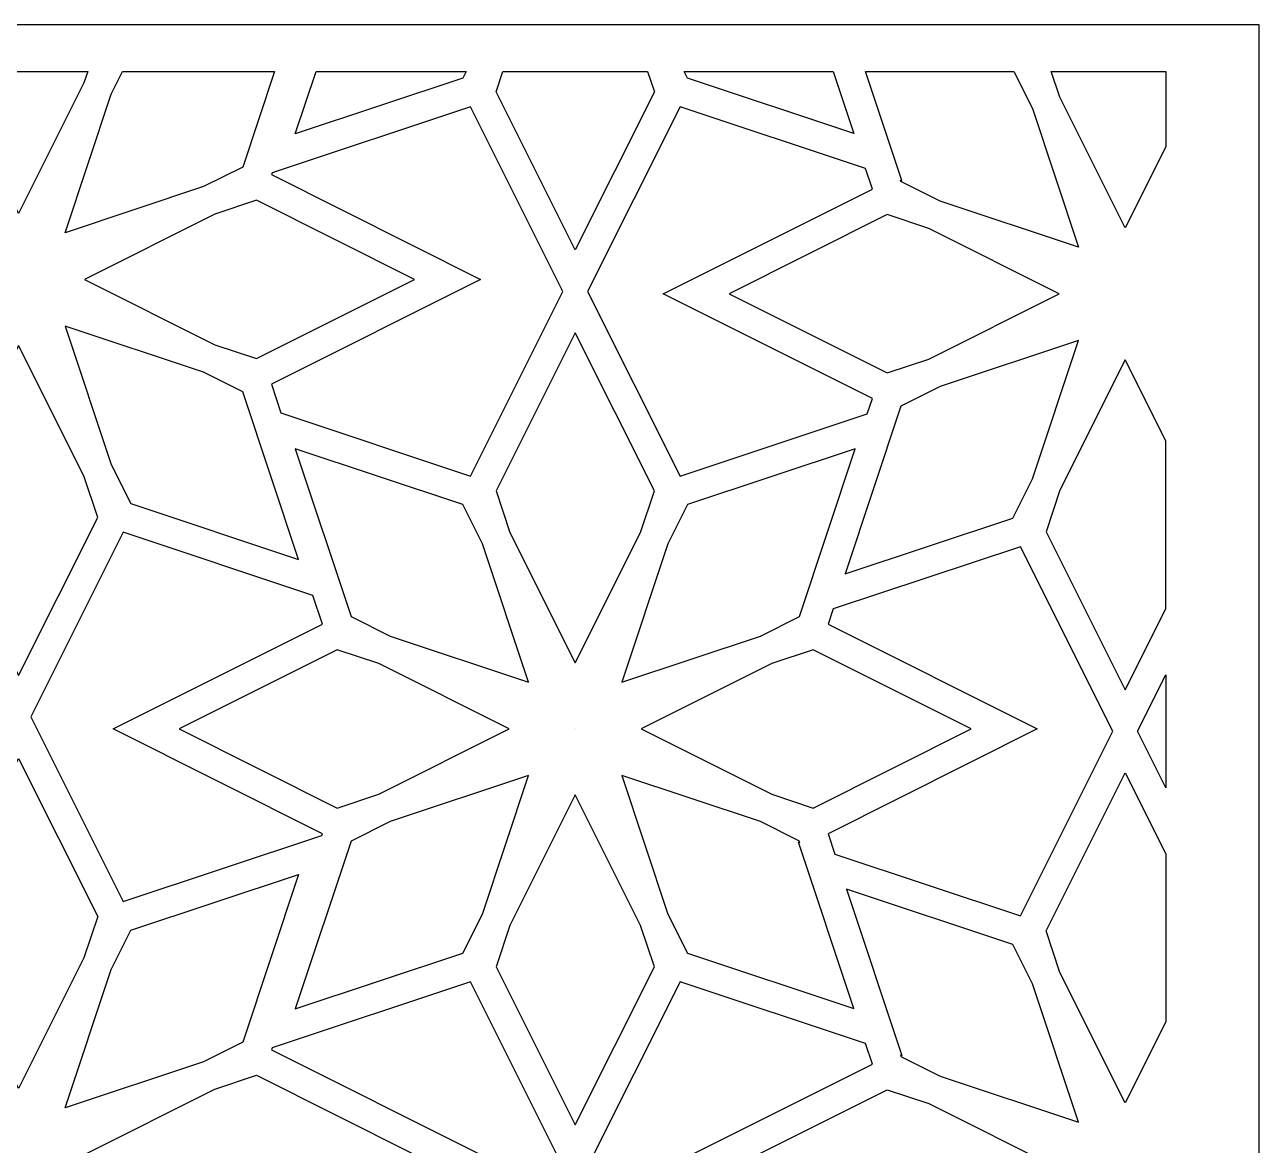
# Model space of a CAD drawing. Header units: centimetres. Extents: x 10.4 to 18.6, y -7.8 to 7.9.
# Drawn here: x 14.55 to 18.646, y 4.162 to 7.879 of the extents above; entities that cross this region are included whole.
import ezdxf

# ---------------------------------------------------------------- set-up
doc = ezdxf.new("R2010")
doc.units = ezdxf.units.CM
doc.header["$MEASUREMENT"] = 0
doc.layers.add('layer 1', color=7, linetype='Continuous')

msp = doc.modelspace()

# ---------------------------------------------------------------- linework, layer by layer
at = {"layer": 'layer 1', "color": 250}
for points, knots in [([(10.42224, -7.84535), (10.42224, -7.84535), (10.42224, -7.72814), (10.42224, -7.72814), (10.42224, -7.72814), (10.42224, -7.72814), (10.42224, -7.58875), (10.42224, -7.58875), (10.42224, -7.58875), (10.42224, -7.58875), (10.42224, -7.36993), (10.42224, -7.36993), (10.42224, -7.36993), (10.42224, -7.36993), (10.42224, -7.23053), (10.42224, -7.23053), (10.42224, -7.23053), (10.42224, -7.23053), (10.42224, -6.71387), (10.42224, -6.71387), (10.42224, -6.71387), (10.42224, -6.71387), (10.42224, -6.61053), (10.42224, -6.61053), (10.42224, -6.61053), (10.42224, -6.61053), (10.42224, -6.09295), (10.42224, -6.09295), (10.42224, -6.09295), (10.42224, -6.09295), (10.42224, -5.94718), (10.42224, -5.94718), (10.42224, -5.94718), (10.42224, -5.94718), (10.42224, -5.44548), (10.42224, -5.44548), (10.42224, -5.44548), (10.42224, -5.44548), (10.42224, -5.34215), (10.42224, -5.34215), (10.42224, -5.34215), (10.42224, -5.34215), (10.42224, -4.82549), (10.42224, -4.82549), (10.42224, -4.82549), (10.42224, -4.82549), (10.42224, -4.68609), (10.42224, -4.68609), (10.42224, -4.68609), (10.42224, -4.68609), (10.42224, -4.46727), (10.42224, -4.46727), (10.42224, -4.46727), (10.42224, -4.46727), (10.42224, -4.32787), (10.42224, -4.32787), (10.42224, -4.32787), (10.42224, -4.32787), (10.42224, -3.81121), (10.42224, -3.81121), (10.42224, -3.81121), (10.42224, -3.81121), (10.42224, -3.70788), (10.42224, -3.70788), (10.42224, -3.70788), (10.42224, -3.70788), (10.42224, -3.19029), (10.42224, -3.19029), (10.42224, -3.19029), (10.42224, -3.19029), (10.42224, -3.04452), (10.42224, -3.04452), (10.42224, -3.04452), (10.42224, -3.04452), (10.42224, -2.54281), (10.42224, -2.54281), (10.42224, -2.54281), (10.42224, -2.54281), (10.42224, -2.43948), (10.42224, -2.43948), (10.42224, -2.43948), (10.42224, -2.43948), (10.42224, -1.92282), (10.42224, -1.92282), (10.42224, -1.92282), (10.42224, -1.92282), (10.42224, -1.78342), (10.42224, -1.78342), (10.42224, -1.78342), (10.42224, -1.78342), (10.42224, -1.5646), (10.42224, -1.5646), (10.42224, -1.5646), (10.42224, -1.5646), (10.42224, -1.4252), (10.42224, -1.4252), (10.42224, -1.4252), (10.42224, -1.4252), (10.42224, -0.90854), (10.42224, -0.90854), (10.42224, -0.90854), (10.42224, -0.90854), (10.42224, -0.80521), (10.42224, -0.80521), (10.42224, -0.80521), (10.42224, -0.80521), (10.42224, -0.28762), (10.42224, -0.28762), (10.42224, -0.28762), (10.42224, -0.28762), (10.42224, -0.14185), (10.42224, -0.14185), (10.42224, -0.14185), (10.42224, -0.14185), (10.42224, 0.35984), (10.42224, 0.35984), (10.42224, 0.35984), (10.42224, 0.35984), (10.42224, 0.46317), (10.42224, 0.46317), (10.42224, 0.46317), (10.42224, 0.46317), (10.42224, 0.97984), (10.42224, 0.97984), (10.42224, 0.97984), (10.42224, 0.97984), (10.42224, 1.11923), (10.42224, 1.11923), (10.42224, 1.11923), (10.42224, 1.11923), (10.42224, 1.33806), (10.42224, 1.33806), (10.42224, 1.33806), (10.42224, 1.33806), (10.42224, 1.47745), (10.42224, 1.47745), (10.42224, 1.47745), (10.42224, 1.47745), (10.42224, 1.99411), (10.42224, 1.99411), (10.42224, 1.99411), (10.42224, 1.99411), (10.42224, 2.09745), (10.42224, 2.09745), (10.42224, 2.09745), (10.42224, 2.09745), (10.42224, 2.61503), (10.42224, 2.61503), (10.42224, 2.61503), (10.42224, 2.61503), (10.42224, 2.7608), (10.42224, 2.7608), (10.42224, 2.7608), (10.42224, 2.7608), (10.42224, 3.26252), (10.42224, 3.26252), (10.42224, 3.26252), (10.42224, 3.26252), (10.42224, 3.36585), (10.42224, 3.36585), (10.42224, 3.36585), (10.42224, 3.36585), (10.42224, 3.88251), (10.42224, 3.88251), (10.42224, 3.88251), (10.42224, 3.88251), (10.42224, 4.0219), (10.42224, 4.0219), (10.42224, 4.0219), (10.42224, 4.0219), (10.42224, 4.24073), (10.42224, 4.24073), (10.42224, 4.24073), (10.42224, 4.24073), (10.42224, 4.38012), (10.42224, 4.38012), (10.42224, 4.38012), (10.42224, 4.38012), (10.42224, 4.89679), (10.42224, 4.89679), (10.42224, 4.89679), (10.42224, 4.89679), (10.42224, 5.00012), (10.42224, 5.00012), (10.42224, 5.00012), (10.42224, 5.00012), (10.42224, 5.5177), (10.42224, 5.5177), (10.42224, 5.5177), (10.42224, 5.5177), (10.42224, 5.66348), (10.42224, 5.66348), (10.42224, 5.66348), (10.42224, 5.66348), (10.42224, 6.16517), (10.42224, 6.16517), (10.42224, 6.16517), (10.42224, 6.16517), (10.42224, 6.2685), (10.42224, 6.2685), (10.42224, 6.2685), (10.42224, 6.2685), (10.42224, 6.78516), (10.42224, 6.78516), (10.42224, 6.78516), (10.42224, 6.78516), (10.42224, 6.92456), (10.42224, 6.92456), (10.42224, 6.92456), (10.42224, 6.92456), (10.42224, 7.14338), (10.42224, 7.14338), (10.42224, 7.14338), (10.42224, 7.14338), (10.42224, 7.28278), (10.42224, 7.28278), (10.42224, 7.28278), (10.42224, 7.28278), (10.42224, 7.79944), (10.42224, 7.79944), (10.42224, 7.79944), (10.42224, 7.79944), (10.42224, 7.87875), (10.42224, 7.87875), (10.42224, 7.87875), (10.42224, 7.87875), (18.64635, 7.87875), (18.64635, 7.87875), (18.64635, 7.87875), (18.64635, 7.87875), (18.64635, 7.85755), (18.64635, 7.85755), (18.64635, 7.85755), (18.64635, 7.85755), (18.64635, 7.75422), (18.64635, 7.75422), (18.64635, 7.75422), (18.64635, 7.75422), (18.64635, 7.23755), (18.64635, 7.23755), (18.64635, 7.23755), (18.64635, 7.23755), (18.64635, 7.09941), (18.64635, 7.09941), (18.64635, 7.09941), (18.64635, 7.09941), (18.64635, 6.87311), (18.64635, 6.87311), (18.64635, 6.87311), (18.64635, 6.87311), (18.64635, 6.73498), (18.64635, 6.73498), (18.64635, 6.73498), (18.64635, 6.73498), (18.64635, 6.21832), (18.64635, 6.21832), (18.64635, 6.21832), (18.64635, 6.21832), (18.64635, 6.11498), (18.64635, 6.11498), (18.64635, 6.11498), (18.64635, 6.11498), (18.64635, 5.61579), (18.64635, 5.61579), (18.64635, 5.61579), (18.64635, 5.61579), (18.64635, 5.46994), (18.64635, 5.46994), (18.64635, 5.46994), (18.64635, 5.46994), (18.64635, 4.95488), (18.64635, 4.95488), (18.64635, 4.95488), (18.64635, 4.95488), (18.64635, 4.85154), (18.64635, 4.85154), (18.64635, 4.85154), (18.64635, 4.85154), (18.64635, 4.33488), (18.64635, 4.33488), (18.64635, 4.33488), (18.64635, 4.33488), (18.64635, 4.19674), (18.64635, 4.19674), (18.64635, 4.19674), (18.64635, 4.19674), (18.64635, 3.97044), (18.64635, 3.97044), (18.64635, 3.97044), (18.64635, 3.97044), (18.64635, 3.8323), (18.64635, 3.8323), (18.64635, 3.8323), (18.64635, 3.8323), (18.64635, 3.31564), (18.64635, 3.31564), (18.64635, 3.31564), (18.64635, 3.31564), (18.64635, 3.21231), (18.64635, 3.21231), (18.64635, 3.21231), (18.64635, 3.21231), (18.64635, 2.71314), (18.64635, 2.71314), (18.64635, 2.71314), (18.64635, 2.71314), (18.64635, 2.56729), (18.64635, 2.56729), (18.64635, 2.56729), (18.64635, 2.56729), (18.64635, 2.05222), (18.64635, 2.05222), (18.64635, 2.05222), (18.64635, 2.05222), (18.64635, 1.94889), (18.64635, 1.94889), (18.64635, 1.94889), (18.64635, 1.94889), (18.64635, 1.43222), (18.64635, 1.43222), (18.64635, 1.43222), (18.64635, 1.43222), (18.64635, 1.29409), (18.64635, 1.29409), (18.64635, 1.29409), (18.64635, 1.29409), (18.64635, 1.06779), (18.64635, 1.06779), (18.64635, 1.06779), (18.64635, 1.06779), (18.64635, 0.92965), (18.64635, 0.92965), (18.64635, 0.92965), (18.64635, 0.92965), (18.64635, 0.41299), (18.64635, 0.41299), (18.64635, 0.41299), (18.64635, 0.41299), (18.64635, 0.30965), (18.64635, 0.30965), (18.64635, 0.30965), (18.64635, 0.30965), (18.64635, -0.18953), (18.64635, -0.18953), (18.64635, -0.18953), (18.64635, -0.18953), (18.64635, -0.33539), (18.64635, -0.33539), (18.64635, -0.33539), (18.64635, -0.33539), (18.64635, -0.85045), (18.64635, -0.85045), (18.64635, -0.85045), (18.64635, -0.85045), (18.64635, -0.95378), (18.64635, -0.95378), (18.64635, -0.95378), (18.64635, -0.95378), (18.64635, -1.47044), (18.64635, -1.47044), (18.64635, -1.47044), (18.64635, -1.47044), (18.64635, -1.60858), (18.64635, -1.60858), (18.64635, -1.60858), (18.64635, -1.60858), (18.64635, -1.83488), (18.64635, -1.83488), (18.64635, -1.83488), (18.64635, -1.83488), (18.64635, -1.97302), (18.64635, -1.97302), (18.64635, -1.97302), (18.64635, -1.97302), (18.64635, -2.48968), (18.64635, -2.48968), (18.64635, -2.48968), (18.64635, -2.48968), (18.64635, -2.59302), (18.64635, -2.59302), (18.64635, -2.59302), (18.64635, -2.59302), (18.64635, -3.09219), (18.64635, -3.09219), (18.64635, -3.09219), (18.64635, -3.09219), (18.64635, -3.23804), (18.64635, -3.23804), (18.64635, -3.23804), (18.64635, -3.23804), (18.64635, -3.7531), (18.64635, -3.7531), (18.64635, -3.7531), (18.64635, -3.7531), (18.64635, -3.85644), (18.64635, -3.85644), (18.64635, -3.85644), (18.64635, -3.85644), (18.64635, -4.3731), (18.64635, -4.3731), (18.64635, -4.3731), (18.64635, -4.3731), (18.64635, -4.51124), (18.64635, -4.51124), (18.64635, -4.51124), (18.64635, -4.51124), (18.64635, -4.73754), (18.64635, -4.73754), (18.64635, -4.73754), (18.64635, -4.73754), (18.64635, -4.87568), (18.64635, -4.87568), (18.64635, -4.87568), (18.64635, -4.87568), (18.64635, -5.39234), (18.64635, -5.39234), (18.64635, -5.39234), (18.64635, -5.39234), (18.64635, -5.49567), (18.64635, -5.49567), (18.64635, -5.49567), (18.64635, -5.49567), (18.64635, -5.99486), (18.64635, -5.99486), (18.64635, -5.99486), (18.64635, -5.99486), (18.64635, -6.14071), (18.64635, -6.14071), (18.64635, -6.14071), (18.64635, -6.14071), (18.64635, -6.65577), (18.64635, -6.65577), (18.64635, -6.65577), (18.64635, -6.65577), (18.64635, -6.75911), (18.64635, -6.75911), (18.64635, -6.75911), (18.64635, -6.75911), (18.64635, -7.27577), (18.64635, -7.27577), (18.64635, -7.27577), (18.64635, -7.27577), (18.64635, -7.41391), (18.64635, -7.41391), (18.64635, -7.41391), (18.64635, -7.41391), (18.64635, -7.64021), (18.64635, -7.64021), (18.64635, -7.64021), (18.64635, -7.64021), (18.64635, -7.77835), (18.64635, -7.77835), (18.64635, -7.77835), (18.64635, -7.77835), (18.64635, -7.84535), (18.64635, -7.84535), (18.64635, -7.84535), (18.64635, -7.84535), (10.42224, -7.84535), (10.42224, -7.84535)], [0, 0, 0, 0, 0.0086207, 0.0086207, 0.0086207, 0.0086207, 0.0172414, 0.0172414, 0.0172414, 0.0172414, 0.0258621, 0.0258621, 0.0258621, 0.0258621, 0.0344828, 0.0344828, 0.0344828, 0.0344828, 0.0431034, 0.0431034, 0.0431034, 0.0431034, 0.0517241, 0.0517241, 0.0517241, 0.0517241, 0.0603448, 0.0603448, 0.0603448, 0.0603448, 0.0689655, 0.0689655, 0.0689655, 0.0689655, 0.0775862, 0.0775862, 0.0775862, 0.0775862, 0.0862069, 0.0862069, 0.0862069, 0.0862069, 0.0948276, 0.0948276, 0.0948276, 0.0948276, 0.1034483, 0.1034483, 0.1034483, 0.1034483, 0.112069, 0.112069, 0.112069, 0.112069, 0.1206897, 0.1206897, 0.1206897, 0.1206897, 0.1293103, 0.1293103, 0.1293103, 0.1293103, 0.137931, 0.137931, 0.137931, 0.137931, 0.1465517, 0.1465517, 0.1465517, 0.1465517, 0.1551724, 0.1551724, 0.1551724, 0.1551724, 0.1637931, 0.1637931, 0.1637931, 0.1637931, 0.1724138, 0.1724138, 0.1724138, 0.1724138, 0.1810345, 0.1810345, 0.1810345, 0.1810345, 0.1896552, 0.1896552, 0.1896552, 0.1896552, 0.1982759, 0.1982759, 0.1982759, 0.1982759, 0.2068966, 0.2068966, 0.2068966, 0.2068966, 0.2155172, 0.2155172, 0.2155172, 0.2155172, 0.2241379, 0.2241379, 0.2241379, 0.2241379, 0.2327586, 0.2327586, 0.2327586, 0.2327586, 0.2413793, 0.2413793, 0.2413793, 0.2413793, 0.25, 0.25, 0.25, 0.25, 0.2586207, 0.2586207, 0.2586207, 0.2586207, 0.2672414, 0.2672414, 0.2672414, 0.2672414, 0.2758621, 0.2758621, 0.2758621, 0.2758621, 0.2844828, 0.2844828, 0.2844828, 0.2844828, 0.2931034, 0.2931034, 0.2931034, 0.2931034, 0.3017241, 0.3017241, 0.3017241, 0.3017241, 0.3103448, 0.3103448, 0.3103448, 0.3103448, 0.3189655, 0.3189655, 0.3189655, 0.3189655, 0.3275862, 0.3275862, 0.3275862, 0.3275862, 0.3362069, 0.3362069, 0.3362069, 0.3362069, 0.3448276, 0.3448276, 0.3448276, 0.3448276, 0.3534483, 0.3534483, 0.3534483, 0.3534483, 0.362069, 0.362069, 0.362069, 0.362069, 0.3706897, 0.3706897, 0.3706897, 0.3706897, 0.3793103, 0.3793103, 0.3793103, 0.3793103, 0.387931, 0.387931, 0.387931, 0.387931, 0.3965517, 0.3965517, 0.3965517, 0.3965517, 0.4051724, 0.4051724, 0.4051724, 0.4051724, 0.4137931, 0.4137931, 0.4137931, 0.4137931, 0.4224138, 0.4224138, 0.4224138, 0.4224138, 0.4310345, 0.4310345, 0.4310345, 0.4310345, 0.4396552, 0.4396552, 0.4396552, 0.4396552, 0.4482759, 0.4482759, 0.4482759, 0.4482759, 0.4568966, 0.4568966, 0.4568966, 0.4568966, 0.4655172, 0.4655172, 0.4655172, 0.4655172, 0.4741379, 0.4741379, 0.4741379, 0.4741379, 0.4827586, 0.4827586, 0.4827586, 0.4827586, 0.4913793, 0.4913793, 0.4913793, 0.4913793, 0.5, 0.5, 0.5, 0.5, 0.5086207, 0.5086207, 0.5086207, 0.5086207, 0.5172414, 0.5172414, 0.5172414, 0.5172414, 0.5258621, 0.5258621, 0.5258621, 0.5258621, 0.5344828, 0.5344828, 0.5344828, 0.5344828, 0.5431034, 0.5431034, 0.5431034, 0.5431034, 0.5517241, 0.5517241, 0.5517241, 0.5517241, 0.5603448, 0.5603448, 0.5603448, 0.5603448, 0.5689655, 0.5689655, 0.5689655, 0.5689655, 0.5775862, 0.5775862, 0.5775862, 0.5775862, 0.5862069, 0.5862069, 0.5862069, 0.5862069, 0.5948276, 0.5948276, 0.5948276, 0.5948276, 0.6034483, 0.6034483, 0.6034483, 0.6034483, 0.612069, 0.612069, 0.612069, 0.612069, 0.6206897, 0.6206897, 0.6206897, 0.6206897, 0.6293103, 0.6293103, 0.6293103, 0.6293103, 0.637931, 0.637931, 0.637931, 0.637931, 0.6465517, 0.6465517, 0.6465517, 0.6465517, 0.6551724, 0.6551724, 0.6551724, 0.6551724, 0.6637931, 0.6637931, 0.6637931, 0.6637931, 0.6724138, 0.6724138, 0.6724138, 0.6724138, 0.6810345, 0.6810345, 0.6810345, 0.6810345, 0.6896552, 0.6896552, 0.6896552, 0.6896552, 0.6982759, 0.6982759, 0.6982759, 0.6982759, 0.7068966, 0.7068966, 0.7068966, 0.7068966, 0.7155172, 0.7155172, 0.7155172, 0.7155172, 0.7241379, 0.7241379, 0.7241379, 0.7241379, 0.7327586, 0.7327586, 0.7327586, 0.7327586, 0.7413793, 0.7413793, 0.7413793, 0.7413793, 0.75, 0.75, 0.75, 0.75, 0.7586207, 0.7586207, 0.7586207, 0.7586207, 0.7672414, 0.7672414, 0.7672414, 0.7672414, 0.7758621, 0.7758621, 0.7758621, 0.7758621, 0.7844828, 0.7844828, 0.7844828, 0.7844828, 0.7931034, 0.7931034, 0.7931034, 0.7931034, 0.8017241, 0.8017241, 0.8017241, 0.8017241, 0.8103448, 0.8103448, 0.8103448, 0.8103448, 0.8189655, 0.8189655, 0.8189655, 0.8189655, 0.8275862, 0.8275862, 0.8275862, 0.8275862, 0.8362069, 0.8362069, 0.8362069, 0.8362069, 0.8448276, 0.8448276, 0.8448276, 0.8448276, 0.8534483, 0.8534483, 0.8534483, 0.8534483, 0.862069, 0.862069, 0.862069, 0.862069, 0.8706897, 0.8706897, 0.8706897, 0.8706897, 0.8793103, 0.8793103, 0.8793103, 0.8793103, 0.887931, 0.887931, 0.887931, 0.887931, 0.8965517, 0.8965517, 0.8965517, 0.8965517, 0.9051724, 0.9051724, 0.9051724, 0.9051724, 0.9137931, 0.9137931, 0.9137931, 0.9137931, 0.9224138, 0.9224138, 0.9224138, 0.9224138, 0.9310345, 0.9310345, 0.9310345, 0.9310345, 0.9396552, 0.9396552, 0.9396552, 0.9396552, 0.9482759, 0.9482759, 0.9482759, 0.9482759, 0.9568966, 0.9568966, 0.9568966, 0.9568966, 0.9655172, 0.9655172, 0.9655172, 0.9655172, 0.9741379, 0.9741379, 0.9741379, 0.9741379, 0.9827586, 0.9827586, 0.9827586, 0.9827586, 1, 1, 1, 1]), ([(14.75922, 7.72357), (14.75922, 7.72357), (14.30053, 7.72357), (14.30053, 7.72357), (14.30053, 7.72357), (14.30053, 7.72357), (14.31312, 7.6857), (14.31312, 7.6857), (14.31312, 7.6857), (14.31312, 7.6857), (14.52987, 7.25293), (14.52987, 7.25293), (14.52987, 7.25293), (14.52987, 7.25293), (14.74663, 7.68571), (14.74663, 7.68571), (14.74663, 7.68571), (14.74663, 7.68571), (14.75922, 7.72357), (14.75922, 7.72357)], [0, 0, 0, 0, 0.1666667, 0.1666667, 0.1666667, 0.1666667, 0.3333333, 0.3333333, 0.3333333, 0.3333333, 0.5, 0.5, 0.5, 0.5, 0.6666667, 0.6666667, 0.6666667, 0.6666667, 1, 1, 1, 1]), ([(15.37922, 7.72357), (15.37922, 7.72357), (14.87526, 7.72357), (14.87526, 7.72357), (14.87526, 7.72357), (14.87526, 7.72357), (14.83745, 7.64809), (14.83745, 7.64809), (14.83745, 7.64809), (14.83745, 7.64809), (14.6847, 7.18881), (14.6847, 7.18881), (14.6847, 7.18881), (14.6847, 7.18881), (15.144, 7.34155), (15.144, 7.34155), (15.144, 7.34155), (15.144, 7.34155), (15.27379, 7.40656), (15.27379, 7.40656), (15.27379, 7.40656), (15.27379, 7.40656), (15.37922, 7.72357), (15.37922, 7.72357)], [0, 0, 0, 0, 0.1428571, 0.1428571, 0.1428571, 0.1428571, 0.2857143, 0.2857143, 0.2857143, 0.2857143, 0.4285714, 0.4285714, 0.4285714, 0.4285714, 0.5714286, 0.5714286, 0.5714286, 0.5714286, 0.7142857, 0.7142857, 0.7142857, 0.7142857, 1, 1, 1, 1]), ([(16.01532, 7.72357), (16.01532, 7.72357), (15.51681, 7.72357), (15.51681, 7.72357), (15.51681, 7.72357), (15.51681, 7.72357), (15.44797, 7.51659), (15.44797, 7.51659), (15.44797, 7.51659), (15.44797, 7.51659), (16.00433, 7.70163), (16.00433, 7.70163), (16.00433, 7.70163), (16.00433, 7.70163), (16.01532, 7.72357), (16.01532, 7.72357)], [0, 0, 0, 0, 0.2, 0.2, 0.2, 0.2, 0.4, 0.4, 0.4, 0.4, 0.6, 0.6, 0.6, 0.6, 1, 1, 1, 1]), ([(16.61703, 7.72357), (16.61703, 7.72357), (16.13681, 7.72357), (16.13681, 7.72357), (16.13681, 7.72357), (16.13681, 7.72357), (16.11435, 7.65605), (16.11435, 7.65605), (16.11435, 7.65605), (16.11435, 7.65605), (16.37691, 7.13181), (16.37691, 7.13181), (16.37691, 7.13181), (16.37691, 7.13181), (16.63948, 7.65606), (16.63948, 7.65606), (16.63948, 7.65606), (16.63948, 7.65606), (16.61703, 7.72357), (16.61703, 7.72357)], [0, 0, 0, 0, 0.1666667, 0.1666667, 0.1666667, 0.1666667, 0.3333333, 0.3333333, 0.3333333, 0.3333333, 0.5, 0.5, 0.5, 0.5, 0.6666667, 0.6666667, 0.6666667, 0.6666667, 1, 1, 1, 1]), ([(17.23293, 7.72357), (17.23293, 7.72357), (16.7385, 7.72357), (16.7385, 7.72357), (16.7385, 7.72357), (16.7385, 7.72357), (16.7495, 7.70162), (16.7495, 7.70162), (16.7495, 7.70162), (16.7495, 7.70162), (17.30127, 7.51812), (17.30127, 7.51812), (17.30127, 7.51812), (17.30127, 7.51812), (17.23293, 7.72357), (17.23293, 7.72357)], [0, 0, 0, 0, 0.2, 0.2, 0.2, 0.2, 0.4, 0.4, 0.4, 0.4, 0.6, 0.6, 0.6, 0.6, 1, 1, 1, 1]), ([(17.8322, 7.72357), (17.8322, 7.72357), (17.34035, 7.72357), (17.34035, 7.72357), (17.34035, 7.72357), (17.34035, 7.72357), (17.46068, 7.36177), (17.46068, 7.36177), (17.46068, 7.36177), (17.46068, 7.36177), (17.45609, 7.3633), (17.45609, 7.3633), (17.45609, 7.3633), (17.45609, 7.3633), (17.45757, 7.35884), (17.45757, 7.35884), (17.45757, 7.35884), (17.45757, 7.35884), (17.58737, 7.29383), (17.58737, 7.29383), (17.58737, 7.29383), (17.58737, 7.29383), (18.04665, 7.14108), (18.04665, 7.14108), (18.04665, 7.14108), (18.04665, 7.14108), (17.8939, 7.60038), (17.8939, 7.60038), (17.8939, 7.60038), (17.8939, 7.60038), (17.8322, 7.72357), (17.8322, 7.72357)], [0, 0, 0, 0, 0.1111111, 0.1111111, 0.1111111, 0.1111111, 0.2222222, 0.2222222, 0.2222222, 0.2222222, 0.3333333, 0.3333333, 0.3333333, 0.3333333, 0.4444444, 0.4444444, 0.4444444, 0.4444444, 0.5555556, 0.5555556, 0.5555556, 0.5555556, 0.6666667, 0.6666667, 0.6666667, 0.6666667, 0.7777778, 0.7777778, 0.7777778, 0.7777778, 1, 1, 1, 1]), ([(18.33601, 7.72357), (18.33601, 7.72357), (17.95626, 7.72357), (17.95626, 7.72357), (17.95626, 7.72357), (17.95626, 7.72357), (17.98472, 7.63798), (17.98472, 7.63798), (17.98472, 7.63798), (17.98472, 7.63798), (18.20148, 7.20522), (18.20148, 7.20522), (18.20148, 7.20522), (18.20148, 7.20522), (18.33601, 7.47383), (18.33601, 7.47383), (18.33601, 7.47383), (18.33601, 7.47383), (18.33601, 7.72357), (18.33601, 7.72357)], [0, 0, 0, 0, 0.1666667, 0.1666667, 0.1666667, 0.1666667, 0.3333333, 0.3333333, 0.3333333, 0.3333333, 0.5, 0.5, 0.5, 0.5, 0.6666667, 0.6666667, 0.6666667, 0.6666667, 1, 1, 1, 1]), ([(15.37081, 7.3876), (15.37081, 7.3876), (16.02943, 7.60664), (16.02943, 7.60664), (16.02943, 7.60664), (16.02943, 7.60664), (16.33617, 6.9942), (16.33617, 6.9942), (16.33617, 6.9942), (16.33617, 6.9942), (16.02943, 6.38176), (16.02943, 6.38176), (16.02943, 6.38176), (16.02943, 6.38176), (15.40057, 6.59091), (15.40057, 6.59091), (15.40057, 6.59091), (15.40057, 6.59091), (15.36878, 6.6865), (15.36878, 6.6865), (15.36878, 6.6865), (15.36878, 6.6865), (16.06256, 7.03398), (16.06256, 7.03398), (16.06256, 7.03398), (16.06256, 7.03398), (15.36877, 7.38147), (15.36877, 7.38147), (15.36877, 7.38147), (15.36877, 7.38147), (15.37081, 7.3876), (15.37081, 7.3876)], [0, 0, 0, 0, 0.1111111, 0.1111111, 0.1111111, 0.1111111, 0.2222222, 0.2222222, 0.2222222, 0.2222222, 0.3333333, 0.3333333, 0.3333333, 0.3333333, 0.4444444, 0.4444444, 0.4444444, 0.4444444, 0.5555556, 0.5555556, 0.5555556, 0.5555556, 0.6666667, 0.6666667, 0.6666667, 0.6666667, 0.7777778, 0.7777778, 0.7777778, 0.7777778, 1, 1, 1, 1]), ([(17.34585, 6.58845), (17.34585, 6.58845), (16.72439, 6.38177), (16.72439, 6.38177), (16.72439, 6.38177), (16.72439, 6.38177), (16.41766, 6.9942), (16.41766, 6.9942), (16.41766, 6.9942), (16.41766, 6.9942), (16.72439, 7.60664), (16.72439, 7.60664), (16.72439, 7.60664), (16.72439, 7.60664), (17.3399, 7.40194), (17.3399, 7.40194), (17.3399, 7.40194), (17.3399, 7.40194), (17.36258, 7.33373), (17.36258, 7.33373), (17.36258, 7.33373), (17.36258, 7.33373), (16.6688, 6.98625), (16.6688, 6.98625), (16.6688, 6.98625), (16.6688, 6.98625), (17.36259, 6.63877), (17.36259, 6.63877), (17.36259, 6.63877), (17.36259, 6.63877), (17.34585, 6.58845), (17.34585, 6.58845)], [0, 0, 0, 0, 0.1111111, 0.1111111, 0.1111111, 0.1111111, 0.2222222, 0.2222222, 0.2222222, 0.2222222, 0.3333333, 0.3333333, 0.3333333, 0.3333333, 0.4444444, 0.4444444, 0.4444444, 0.4444444, 0.5555556, 0.5555556, 0.5555556, 0.5555556, 0.6666667, 0.6666667, 0.6666667, 0.6666667, 0.7777778, 0.7777778, 0.7777778, 0.7777778, 1, 1, 1, 1]), ([(15.31936, 6.77141), (15.31936, 6.77141), (15.18161, 6.81723), (15.18161, 6.81723), (15.18161, 6.81723), (15.18161, 6.81723), (14.74883, 7.03398), (14.74883, 7.03398), (14.74883, 7.03398), (14.74883, 7.03398), (15.1816, 7.25073), (15.1816, 7.25073), (15.1816, 7.25073), (15.1816, 7.25073), (15.31936, 7.29654), (15.31936, 7.29654), (15.31936, 7.29654), (15.31936, 7.29654), (15.84361, 7.03398), (15.84361, 7.03398), (15.84361, 7.03398), (15.84361, 7.03398), (15.31936, 6.77141), (15.31936, 6.77141)], [0, 0, 0, 0, 0.1428571, 0.1428571, 0.1428571, 0.1428571, 0.2857143, 0.2857143, 0.2857143, 0.2857143, 0.4285714, 0.4285714, 0.4285714, 0.4285714, 0.5714286, 0.5714286, 0.5714286, 0.5714286, 0.7142857, 0.7142857, 0.7142857, 0.7142857, 1, 1, 1, 1]), ([(17.54976, 6.76951), (17.54976, 6.76951), (17.412, 6.72369), (17.412, 6.72369), (17.412, 6.72369), (17.412, 6.72369), (16.88775, 6.98625), (16.88775, 6.98625), (16.88775, 6.98625), (16.88775, 6.98625), (17.412, 7.24882), (17.412, 7.24882), (17.412, 7.24882), (17.412, 7.24882), (17.54975, 7.20301), (17.54975, 7.20301), (17.54975, 7.20301), (17.54975, 7.20301), (17.98252, 6.98625), (17.98252, 6.98625), (17.98252, 6.98625), (17.98252, 6.98625), (17.54976, 6.76951), (17.54976, 6.76951)], [0, 0, 0, 0, 0.1428571, 0.1428571, 0.1428571, 0.1428571, 0.2857143, 0.2857143, 0.2857143, 0.2857143, 0.4285714, 0.4285714, 0.4285714, 0.4285714, 0.5714286, 0.5714286, 0.5714286, 0.5714286, 0.7142857, 0.7142857, 0.7142857, 0.7142857, 1, 1, 1, 1]), ([(18.20147, 6.98625), (18.20147, 6.98625), (18.20148, 6.98625), (18.20148, 6.98625), (18.20148, 6.98625), (18.20148, 6.98625), (18.20147, 6.98626), (18.20147, 6.98626), (18.20147, 6.98626), (18.20147, 6.98626), (18.20147, 6.98626), (18.20147, 6.98626), (18.20147, 6.98626), (18.20147, 6.98626), (18.20147, 6.98627), (18.20147, 6.98627), (18.20147, 6.98627), (18.20147, 6.98627), (18.20147, 6.98626), (18.20147, 6.98626), (18.20147, 6.98626), (18.20147, 6.98626), (18.20149, 6.98628), (18.20149, 6.98628), (18.20149, 6.98628), (18.20149, 6.98628), (18.20148, 6.98626), (18.20148, 6.98626), (18.20148, 6.98626), (18.20148, 6.98626), (18.20149, 6.98627), (18.20149, 6.98627), (18.20149, 6.98627), (18.20149, 6.98627), (18.20148, 6.98626), (18.20148, 6.98626), (18.20148, 6.98626), (18.20148, 6.98626), (18.20149, 6.98625), (18.20149, 6.98625), (18.20149, 6.98625), (18.20149, 6.98625), (18.20149, 6.98626), (18.20149, 6.98626), (18.20149, 6.98626), (18.20149, 6.98626), (18.20149, 6.98625), (18.20149, 6.98625), (18.20149, 6.98625), (18.20149, 6.98625), (18.20149, 6.98626), (18.20149, 6.98626), (18.20149, 6.98626), (18.20149, 6.98626), (18.20148, 6.98625), (18.20148, 6.98625), (18.20148, 6.98625), (18.20148, 6.98625), (18.20148, 6.98625), (18.20148, 6.98625), (18.20148, 6.98625), (18.20148, 6.98625), (18.20147, 6.98625), (18.20147, 6.98625)], [0, 0, 0, 0, 0.0588235, 0.0588235, 0.0588235, 0.0588235, 0.1176471, 0.1176471, 0.1176471, 0.1176471, 0.1764706, 0.1764706, 0.1764706, 0.1764706, 0.2352941, 0.2352941, 0.2352941, 0.2352941, 0.2941176, 0.2941176, 0.2941176, 0.2941176, 0.3529412, 0.3529412, 0.3529412, 0.3529412, 0.4117647, 0.4117647, 0.4117647, 0.4117647, 0.4705882, 0.4705882, 0.4705882, 0.4705882, 0.5294118, 0.5294118, 0.5294118, 0.5294118, 0.5882353, 0.5882353, 0.5882353, 0.5882353, 0.6470588, 0.6470588, 0.6470588, 0.6470588, 0.7058824, 0.7058824, 0.7058824, 0.7058824, 0.7647059, 0.7647059, 0.7647059, 0.7647059, 0.8235294, 0.8235294, 0.8235294, 0.8235294, 0.8823529, 0.8823529, 0.8823529, 0.8823529, 1, 1, 1, 1]), ([(14.90246, 6.29007), (14.90246, 6.29007), (14.83746, 6.41986), (14.83746, 6.41986), (14.83746, 6.41986), (14.83746, 6.41986), (14.6847, 6.87915), (14.6847, 6.87915), (14.6847, 6.87915), (14.6847, 6.87915), (15.14399, 6.72641), (15.14399, 6.72641), (15.14399, 6.72641), (15.14399, 6.72641), (15.27379, 6.66139), (15.27379, 6.66139), (15.27379, 6.66139), (15.27379, 6.66139), (15.45883, 6.10504), (15.45883, 6.10504), (15.45883, 6.10504), (15.45883, 6.10504), (14.90246, 6.29007), (14.90246, 6.29007)], [0, 0, 0, 0, 0.1428571, 0.1428571, 0.1428571, 0.1428571, 0.2857143, 0.2857143, 0.2857143, 0.2857143, 0.4285714, 0.4285714, 0.4285714, 0.4285714, 0.5714286, 0.5714286, 0.5714286, 0.5714286, 0.7142857, 0.7142857, 0.7142857, 0.7142857, 1, 1, 1, 1]), ([(16.63948, 6.33235), (16.63948, 6.33235), (16.59367, 6.19461), (16.59367, 6.19461), (16.59367, 6.19461), (16.59367, 6.19461), (16.37692, 5.76183), (16.37692, 5.76183), (16.37692, 5.76183), (16.37692, 5.76183), (16.16017, 6.1946), (16.16017, 6.1946), (16.16017, 6.1946), (16.16017, 6.1946), (16.11435, 6.33235), (16.11435, 6.33235), (16.11435, 6.33235), (16.11435, 6.33235), (16.37691, 6.8566), (16.37691, 6.8566), (16.37691, 6.8566), (16.37691, 6.8566), (16.63948, 6.33235), (16.63948, 6.33235)], [0, 0, 0, 0, 0.1428571, 0.1428571, 0.1428571, 0.1428571, 0.2857143, 0.2857143, 0.2857143, 0.2857143, 0.4285714, 0.4285714, 0.4285714, 0.4285714, 0.5714286, 0.5714286, 0.5714286, 0.5714286, 0.7142857, 0.7142857, 0.7142857, 0.7142857, 1, 1, 1, 1]), ([(14.26731, 6.2445), (14.26731, 6.2445), (14.31313, 6.38224), (14.31313, 6.38224), (14.31313, 6.38224), (14.31313, 6.38224), (14.52988, 6.81502), (14.52988, 6.81502), (14.52988, 6.81502), (14.52988, 6.81502), (14.74664, 6.38225), (14.74664, 6.38225), (14.74664, 6.38225), (14.74664, 6.38225), (14.79245, 6.2445), (14.79245, 6.2445), (14.79245, 6.2445), (14.79245, 6.2445), (14.52988, 5.72025), (14.52988, 5.72025), (14.52988, 5.72025), (14.52988, 5.72025), (14.26731, 6.2445), (14.26731, 6.2445)], [0, 0, 0, 0, 0.1428571, 0.1428571, 0.1428571, 0.1428571, 0.2857143, 0.2857143, 0.2857143, 0.2857143, 0.4285714, 0.4285714, 0.4285714, 0.4285714, 0.5714286, 0.5714286, 0.5714286, 0.5714286, 0.7142857, 0.7142857, 0.7142857, 0.7142857, 1, 1, 1, 1]), ([(17.45757, 6.61368), (17.45757, 6.61368), (17.58737, 6.67868), (17.58737, 6.67868), (17.58737, 6.67868), (17.58737, 6.67868), (18.04666, 6.83143), (18.04666, 6.83143), (18.04666, 6.83143), (18.04666, 6.83143), (17.89391, 6.37215), (17.89391, 6.37215), (17.89391, 6.37215), (17.89391, 6.37215), (17.8289, 6.24235), (17.8289, 6.24235), (17.8289, 6.24235), (17.8289, 6.24235), (17.27254, 6.05731), (17.27254, 6.05731), (17.27254, 6.05731), (17.27254, 6.05731), (17.45757, 6.61368), (17.45757, 6.61368)], [0, 0, 0, 0, 0.1428571, 0.1428571, 0.1428571, 0.1428571, 0.2857143, 0.2857143, 0.2857143, 0.2857143, 0.4285714, 0.4285714, 0.4285714, 0.4285714, 0.5714286, 0.5714286, 0.5714286, 0.5714286, 0.7142857, 0.7142857, 0.7142857, 0.7142857, 1, 1, 1, 1]), ([(17.93892, 6.19678), (17.93892, 6.19678), (17.98473, 6.33453), (17.98473, 6.33453), (17.98473, 6.33453), (17.98473, 6.33453), (18.20149, 6.76731), (18.20149, 6.76731), (18.20149, 6.76731), (18.20149, 6.76731), (18.33601, 6.49871), (18.33601, 6.49871), (18.33601, 6.49871), (18.33601, 6.49871), (18.33601, 5.94113), (18.33601, 5.94113), (18.33601, 5.94113), (18.33601, 5.94113), (18.20149, 5.67253), (18.20149, 5.67253), (18.20149, 5.67253), (18.20149, 5.67253), (17.93892, 6.19678), (17.93892, 6.19678)], [0, 0, 0, 0, 0.1428571, 0.1428571, 0.1428571, 0.1428571, 0.2857143, 0.2857143, 0.2857143, 0.2857143, 0.4285714, 0.4285714, 0.4285714, 0.4285714, 0.5714286, 0.5714286, 0.5714286, 0.5714286, 0.7142857, 0.7142857, 0.7142857, 0.7142857, 1, 1, 1, 1]), ([(16.00433, 6.28678), (16.00433, 6.28678), (16.06934, 6.15698), (16.06934, 6.15698), (16.06934, 6.15698), (16.06934, 6.15698), (16.22209, 5.6977), (16.22209, 5.6977), (16.22209, 5.6977), (16.22209, 5.6977), (15.7628, 5.85044), (15.7628, 5.85044), (15.7628, 5.85044), (15.7628, 5.85044), (15.633, 5.91545), (15.633, 5.91545), (15.633, 5.91545), (15.633, 5.91545), (15.44797, 6.47181), (15.44797, 6.47181), (15.44797, 6.47181), (15.44797, 6.47181), (16.00433, 6.28678), (16.00433, 6.28678)], [0, 0, 0, 0, 0.1428571, 0.1428571, 0.1428571, 0.1428571, 0.2857143, 0.2857143, 0.2857143, 0.2857143, 0.4285714, 0.4285714, 0.4285714, 0.4285714, 0.5714286, 0.5714286, 0.5714286, 0.5714286, 0.7142857, 0.7142857, 0.7142857, 0.7142857, 1, 1, 1, 1]), ([(17.12083, 5.91546), (17.12083, 5.91546), (16.99103, 5.85045), (16.99103, 5.85045), (16.99103, 5.85045), (16.99103, 5.85045), (16.53174, 5.6977), (16.53174, 5.6977), (16.53174, 5.6977), (16.53174, 5.6977), (16.68449, 6.15698), (16.68449, 6.15698), (16.68449, 6.15698), (16.68449, 6.15698), (16.7495, 6.28679), (16.7495, 6.28679), (16.7495, 6.28679), (16.7495, 6.28679), (17.30586, 6.47182), (17.30586, 6.47182), (17.30586, 6.47182), (17.30586, 6.47182), (17.12083, 5.91546), (17.12083, 5.91546)], [0, 0, 0, 0, 0.1428571, 0.1428571, 0.1428571, 0.1428571, 0.2857143, 0.2857143, 0.2857143, 0.2857143, 0.4285714, 0.4285714, 0.4285714, 0.4285714, 0.5714286, 0.5714286, 0.5714286, 0.5714286, 0.7142857, 0.7142857, 0.7142857, 0.7142857, 1, 1, 1, 1]), ([(15.50623, 5.98594), (15.50623, 5.98594), (15.53802, 5.89035), (15.53802, 5.89035), (15.53802, 5.89035), (15.53802, 5.89035), (14.84424, 5.54287), (14.84424, 5.54287), (14.84424, 5.54287), (14.84424, 5.54287), (15.53803, 5.19538), (15.53803, 5.19538), (15.53803, 5.19538), (15.53803, 5.19538), (15.53599, 5.18925), (15.53599, 5.18925), (15.53599, 5.18925), (15.53599, 5.18925), (14.87737, 4.9702), (14.87737, 4.9702), (14.87737, 4.9702), (14.87737, 4.9702), (14.57063, 5.58264), (14.57063, 5.58264), (14.57063, 5.58264), (14.57063, 5.58264), (14.87737, 6.19508), (14.87737, 6.19508), (14.87737, 6.19508), (14.87737, 6.19508), (15.50623, 5.98594), (15.50623, 5.98594)], [0, 0, 0, 0, 0.1111111, 0.1111111, 0.1111111, 0.1111111, 0.2222222, 0.2222222, 0.2222222, 0.2222222, 0.3333333, 0.3333333, 0.3333333, 0.3333333, 0.4444444, 0.4444444, 0.4444444, 0.4444444, 0.5555556, 0.5555556, 0.5555556, 0.5555556, 0.6666667, 0.6666667, 0.6666667, 0.6666667, 0.7777778, 0.7777778, 0.7777778, 0.7777778, 1, 1, 1, 1]), ([(17.2385, 5.1272), (17.2385, 5.1272), (17.21582, 5.1954), (17.21582, 5.1954), (17.21582, 5.1954), (17.21582, 5.1954), (17.90959, 5.54287), (17.90959, 5.54287), (17.90959, 5.54287), (17.90959, 5.54287), (17.21581, 5.89036), (17.21581, 5.89036), (17.21581, 5.89036), (17.21581, 5.89036), (17.23255, 5.94068), (17.23255, 5.94068), (17.23255, 5.94068), (17.23255, 5.94068), (17.85401, 6.14737), (17.85401, 6.14737), (17.85401, 6.14737), (17.85401, 6.14737), (18.16074, 5.53493), (18.16074, 5.53493), (18.16074, 5.53493), (18.16074, 5.53493), (17.85401, 4.92249), (17.85401, 4.92249), (17.85401, 4.92249), (17.85401, 4.92249), (17.2385, 5.1272), (17.2385, 5.1272)], [0, 0, 0, 0, 0.1111111, 0.1111111, 0.1111111, 0.1111111, 0.2222222, 0.2222222, 0.2222222, 0.2222222, 0.3333333, 0.3333333, 0.3333333, 0.3333333, 0.4444444, 0.4444444, 0.4444444, 0.4444444, 0.5555556, 0.5555556, 0.5555556, 0.5555556, 0.6666667, 0.6666667, 0.6666667, 0.6666667, 0.7777778, 0.7777778, 0.7777778, 0.7777778, 1, 1, 1, 1]), ([(15.72519, 5.32612), (15.72519, 5.32612), (15.58744, 5.2803), (15.58744, 5.2803), (15.58744, 5.2803), (15.58744, 5.2803), (15.06319, 5.54287), (15.06319, 5.54287), (15.06319, 5.54287), (15.06319, 5.54287), (15.58744, 5.80544), (15.58744, 5.80544), (15.58744, 5.80544), (15.58744, 5.80544), (15.72518, 5.75962), (15.72518, 5.75962), (15.72518, 5.75962), (15.72518, 5.75962), (16.15796, 5.54287), (16.15796, 5.54287), (16.15796, 5.54287), (16.15796, 5.54287), (15.72519, 5.32612), (15.72519, 5.32612)], [0, 0, 0, 0, 0.1428571, 0.1428571, 0.1428571, 0.1428571, 0.2857143, 0.2857143, 0.2857143, 0.2857143, 0.4285714, 0.4285714, 0.4285714, 0.4285714, 0.5714286, 0.5714286, 0.5714286, 0.5714286, 0.7142857, 0.7142857, 0.7142857, 0.7142857, 1, 1, 1, 1]), ([(17.1664, 5.28031), (17.1664, 5.28031), (17.02865, 5.32612), (17.02865, 5.32612), (17.02865, 5.32612), (17.02865, 5.32612), (16.59587, 5.54287), (16.59587, 5.54287), (16.59587, 5.54287), (16.59587, 5.54287), (17.02864, 5.75962), (17.02864, 5.75962), (17.02864, 5.75962), (17.02864, 5.75962), (17.1664, 5.80544), (17.1664, 5.80544), (17.1664, 5.80544), (17.1664, 5.80544), (17.69064, 5.54288), (17.69064, 5.54288), (17.69064, 5.54288), (17.69064, 5.54288), (17.1664, 5.28031), (17.1664, 5.28031)], [0, 0, 0, 0, 0.1428571, 0.1428571, 0.1428571, 0.1428571, 0.2857143, 0.2857143, 0.2857143, 0.2857143, 0.4285714, 0.4285714, 0.4285714, 0.4285714, 0.5714286, 0.5714286, 0.5714286, 0.5714286, 0.7142857, 0.7142857, 0.7142857, 0.7142857, 1, 1, 1, 1]), ([(18.33601, 5.72217), (18.33601, 5.72217), (18.24223, 5.53493), (18.24223, 5.53493), (18.24223, 5.53493), (18.24223, 5.53493), (18.33601, 5.34768), (18.33601, 5.34768), (18.33601, 5.34768), (18.33601, 5.34768), (18.33601, 5.72217), (18.33601, 5.72217)], [0, 0, 0, 0, 0.25, 0.25, 0.25, 0.25, 0.5, 0.5, 0.5, 0.5, 1, 1, 1, 1]), ([(16.3769, 5.54286), (16.3769, 5.54286), (16.37692, 5.54287), (16.37692, 5.54287), (16.37692, 5.54287), (16.37692, 5.54287), (16.37691, 5.54287), (16.37691, 5.54287), (16.37691, 5.54287), (16.37691, 5.54287), (16.37691, 5.54287), (16.37691, 5.54287), (16.37691, 5.54287), (16.37691, 5.54287), (16.37691, 5.54288), (16.37691, 5.54288), (16.37691, 5.54288), (16.37691, 5.54288), (16.37691, 5.54287), (16.37691, 5.54287), (16.37691, 5.54287), (16.37691, 5.54287), (16.37692, 5.54289), (16.37692, 5.54289), (16.37692, 5.54289), (16.37692, 5.54289), (16.37692, 5.54288), (16.37692, 5.54288), (16.37692, 5.54288), (16.37692, 5.54288), (16.37693, 5.54288), (16.37693, 5.54288), (16.37693, 5.54288), (16.37693, 5.54288), (16.37692, 5.54288), (16.37692, 5.54288), (16.37692, 5.54288), (16.37692, 5.54288), (16.37694, 5.54287), (16.37694, 5.54287), (16.37694, 5.54287), (16.37694, 5.54287), (16.37692, 5.54287), (16.37692, 5.54287), (16.37692, 5.54287), (16.37692, 5.54287), (16.37692, 5.54286), (16.37692, 5.54286), (16.37692, 5.54286), (16.37692, 5.54286), (16.37692, 5.54287), (16.37692, 5.54287), (16.37692, 5.54287), (16.37692, 5.54287), (16.37692, 5.54285), (16.37692, 5.54285), (16.37692, 5.54285), (16.37692, 5.54285), (16.37692, 5.54287), (16.37692, 5.54287), (16.37692, 5.54287), (16.37692, 5.54287), (16.3769, 5.54286), (16.3769, 5.54286)], [0, 0, 0, 0, 0.0588235, 0.0588235, 0.0588235, 0.0588235, 0.1176471, 0.1176471, 0.1176471, 0.1176471, 0.1764706, 0.1764706, 0.1764706, 0.1764706, 0.2352941, 0.2352941, 0.2352941, 0.2352941, 0.2941176, 0.2941176, 0.2941176, 0.2941176, 0.3529412, 0.3529412, 0.3529412, 0.3529412, 0.4117647, 0.4117647, 0.4117647, 0.4117647, 0.4705882, 0.4705882, 0.4705882, 0.4705882, 0.5294118, 0.5294118, 0.5294118, 0.5294118, 0.5882353, 0.5882353, 0.5882353, 0.5882353, 0.6470588, 0.6470588, 0.6470588, 0.6470588, 0.7058824, 0.7058824, 0.7058824, 0.7058824, 0.7647059, 0.7647059, 0.7647059, 0.7647059, 0.8235294, 0.8235294, 0.8235294, 0.8235294, 0.8823529, 0.8823529, 0.8823529, 0.8823529, 1, 1, 1, 1]), ([(14.26731, 4.92079), (14.26731, 4.92079), (14.31313, 4.78305), (14.31313, 4.78305), (14.31313, 4.78305), (14.31313, 4.78305), (14.52988, 4.35027), (14.52988, 4.35027), (14.52988, 4.35027), (14.52988, 4.35027), (14.74664, 4.78304), (14.74664, 4.78304), (14.74664, 4.78304), (14.74664, 4.78304), (14.79245, 4.92079), (14.79245, 4.92079), (14.79245, 4.92079), (14.79245, 4.92079), (14.52988, 5.44504), (14.52988, 5.44504), (14.52988, 5.44504), (14.52988, 5.44504), (14.26731, 4.92079), (14.26731, 4.92079)], [0, 0, 0, 0, 0.1428571, 0.1428571, 0.1428571, 0.1428571, 0.2857143, 0.2857143, 0.2857143, 0.2857143, 0.4285714, 0.4285714, 0.4285714, 0.4285714, 0.5714286, 0.5714286, 0.5714286, 0.5714286, 0.7142857, 0.7142857, 0.7142857, 0.7142857, 1, 1, 1, 1]), ([(15.63301, 5.17029), (15.63301, 5.17029), (15.7628, 5.23529), (15.7628, 5.23529), (15.7628, 5.23529), (15.7628, 5.23529), (16.2221, 5.38804), (16.2221, 5.38804), (16.2221, 5.38804), (16.2221, 5.38804), (16.06934, 4.92876), (16.06934, 4.92876), (16.06934, 4.92876), (16.06934, 4.92876), (16.00434, 4.79896), (16.00434, 4.79896), (16.00434, 4.79896), (16.00434, 4.79896), (15.44798, 4.61392), (15.44798, 4.61392), (15.44798, 4.61392), (15.44798, 4.61392), (15.63301, 5.17029), (15.63301, 5.17029)], [0, 0, 0, 0, 0.1428571, 0.1428571, 0.1428571, 0.1428571, 0.2857143, 0.2857143, 0.2857143, 0.2857143, 0.4285714, 0.4285714, 0.4285714, 0.4285714, 0.5714286, 0.5714286, 0.5714286, 0.5714286, 0.7142857, 0.7142857, 0.7142857, 0.7142857, 1, 1, 1, 1]), ([(16.7495, 4.79897), (16.7495, 4.79897), (16.6845, 4.92876), (16.6845, 4.92876), (16.6845, 4.92876), (16.6845, 4.92876), (16.53174, 5.38805), (16.53174, 5.38805), (16.53174, 5.38805), (16.53174, 5.38805), (16.99103, 5.2353), (16.99103, 5.2353), (16.99103, 5.2353), (16.99103, 5.2353), (17.12083, 5.17029), (17.12083, 5.17029), (17.12083, 5.17029), (17.12083, 5.17029), (17.12231, 5.16584), (17.12231, 5.16584), (17.12231, 5.16584), (17.12231, 5.16584), (17.11771, 5.16737), (17.11771, 5.16737), (17.11771, 5.16737), (17.11771, 5.16737), (17.30127, 4.61546), (17.30127, 4.61546), (17.30127, 4.61546), (17.30127, 4.61546), (16.7495, 4.79897), (16.7495, 4.79897)], [0, 0, 0, 0, 0.1111111, 0.1111111, 0.1111111, 0.1111111, 0.2222222, 0.2222222, 0.2222222, 0.2222222, 0.3333333, 0.3333333, 0.3333333, 0.3333333, 0.4444444, 0.4444444, 0.4444444, 0.4444444, 0.5555556, 0.5555556, 0.5555556, 0.5555556, 0.6666667, 0.6666667, 0.6666667, 0.6666667, 0.7777778, 0.7777778, 0.7777778, 0.7777778, 1, 1, 1, 1]), ([(17.93892, 4.87308), (17.93892, 4.87308), (17.98473, 4.73533), (17.98473, 4.73533), (17.98473, 4.73533), (17.98473, 4.73533), (18.20149, 4.30255), (18.20149, 4.30255), (18.20149, 4.30255), (18.20149, 4.30255), (18.33601, 4.57115), (18.33601, 4.57115), (18.33601, 4.57115), (18.33601, 4.57115), (18.33601, 5.12873), (18.33601, 5.12873), (18.33601, 5.12873), (18.33601, 5.12873), (18.20149, 5.39732), (18.20149, 5.39732), (18.20149, 5.39732), (18.20149, 5.39732), (17.93892, 4.87308), (17.93892, 4.87308)], [0, 0, 0, 0, 0.1428571, 0.1428571, 0.1428571, 0.1428571, 0.2857143, 0.2857143, 0.2857143, 0.2857143, 0.4285714, 0.4285714, 0.4285714, 0.4285714, 0.5714286, 0.5714286, 0.5714286, 0.5714286, 0.7142857, 0.7142857, 0.7142857, 0.7142857, 1, 1, 1, 1]), ([(16.11435, 4.75339), (16.11435, 4.75339), (16.16017, 4.89114), (16.16017, 4.89114), (16.16017, 4.89114), (16.16017, 4.89114), (16.37692, 5.32392), (16.37692, 5.32392), (16.37692, 5.32392), (16.37692, 5.32392), (16.59367, 4.89115), (16.59367, 4.89115), (16.59367, 4.89115), (16.59367, 4.89115), (16.63949, 4.75339), (16.63949, 4.75339), (16.63949, 4.75339), (16.63949, 4.75339), (16.37692, 4.22914), (16.37692, 4.22914), (16.37692, 4.22914), (16.37692, 4.22914), (16.11435, 4.75339), (16.11435, 4.75339)], [0, 0, 0, 0, 0.1428571, 0.1428571, 0.1428571, 0.1428571, 0.2857143, 0.2857143, 0.2857143, 0.2857143, 0.4285714, 0.4285714, 0.4285714, 0.4285714, 0.5714286, 0.5714286, 0.5714286, 0.5714286, 0.7142857, 0.7142857, 0.7142857, 0.7142857, 1, 1, 1, 1]), ([(14.90246, 4.87522), (14.90246, 4.87522), (14.83746, 4.74543), (14.83746, 4.74543), (14.83746, 4.74543), (14.83746, 4.74543), (14.6847, 4.28613), (14.6847, 4.28613), (14.6847, 4.28613), (14.6847, 4.28613), (15.14399, 4.43888), (15.14399, 4.43888), (15.14399, 4.43888), (15.14399, 4.43888), (15.27379, 4.5039), (15.27379, 4.5039), (15.27379, 4.5039), (15.27379, 4.5039), (15.45883, 5.06026), (15.45883, 5.06026), (15.45883, 5.06026), (15.45883, 5.06026), (14.90246, 4.87522), (14.90246, 4.87522)], [0, 0, 0, 0, 0.1428571, 0.1428571, 0.1428571, 0.1428571, 0.2857143, 0.2857143, 0.2857143, 0.2857143, 0.4285714, 0.4285714, 0.4285714, 0.4285714, 0.5714286, 0.5714286, 0.5714286, 0.5714286, 0.7142857, 0.7142857, 0.7142857, 0.7142857, 1, 1, 1, 1]), ([(17.45609, 4.46063), (17.45609, 4.46063), (17.46069, 4.45911), (17.46069, 4.45911), (17.46069, 4.45911), (17.46069, 4.45911), (17.27714, 5.01102), (17.27714, 5.01102), (17.27714, 5.01102), (17.27714, 5.01102), (17.8289, 4.82751), (17.8289, 4.82751), (17.8289, 4.82751), (17.8289, 4.82751), (17.89391, 4.69771), (17.89391, 4.69771), (17.89391, 4.69771), (17.89391, 4.69771), (18.04666, 4.23842), (18.04666, 4.23842), (18.04666, 4.23842), (18.04666, 4.23842), (17.58737, 4.39117), (17.58737, 4.39117), (17.58737, 4.39117), (17.58737, 4.39117), (17.45757, 4.45618), (17.45757, 4.45618), (17.45757, 4.45618), (17.45757, 4.45618), (17.45609, 4.46063), (17.45609, 4.46063)], [0, 0, 0, 0, 0.1111111, 0.1111111, 0.1111111, 0.1111111, 0.2222222, 0.2222222, 0.2222222, 0.2222222, 0.3333333, 0.3333333, 0.3333333, 0.3333333, 0.4444444, 0.4444444, 0.4444444, 0.4444444, 0.5555556, 0.5555556, 0.5555556, 0.5555556, 0.6666667, 0.6666667, 0.6666667, 0.6666667, 0.7777778, 0.7777778, 0.7777778, 0.7777778, 1, 1, 1, 1]), ([(15.37082, 4.48494), (15.37082, 4.48494), (16.02944, 4.70398), (16.02944, 4.70398), (16.02944, 4.70398), (16.02944, 4.70398), (16.33618, 4.09154), (16.33618, 4.09154), (16.33618, 4.09154), (16.33618, 4.09154), (16.02944, 3.4791), (16.02944, 3.4791), (16.02944, 3.4791), (16.02944, 3.4791), (15.40055, 3.68826), (15.40055, 3.68826), (15.40055, 3.68826), (15.40055, 3.68826), (15.36877, 3.78382), (15.36877, 3.78382), (15.36877, 3.78382), (15.36877, 3.78382), (16.06256, 4.13131), (16.06256, 4.13131), (16.06256, 4.13131), (16.06256, 4.13131), (15.36878, 4.47879), (15.36878, 4.47879), (15.36878, 4.47879), (15.36878, 4.47879), (15.37082, 4.48494), (15.37082, 4.48494)], [0, 0, 0, 0, 0.1111111, 0.1111111, 0.1111111, 0.1111111, 0.2222222, 0.2222222, 0.2222222, 0.2222222, 0.3333333, 0.3333333, 0.3333333, 0.3333333, 0.4444444, 0.4444444, 0.4444444, 0.4444444, 0.5555556, 0.5555556, 0.5555556, 0.5555556, 0.6666667, 0.6666667, 0.6666667, 0.6666667, 0.7777778, 0.7777778, 0.7777778, 0.7777778, 1, 1, 1, 1]), ([(16.41766, 4.09154), (16.41766, 4.09154), (16.7244, 4.70398), (16.7244, 4.70398), (16.7244, 4.70398), (16.7244, 4.70398), (17.33991, 4.49927), (17.33991, 4.49927), (17.33991, 4.49927), (17.33991, 4.49927), (17.36259, 4.43108), (17.36259, 4.43108), (17.36259, 4.43108), (17.36259, 4.43108), (16.6688, 4.0836), (16.6688, 4.0836), (16.6688, 4.0836), (16.6688, 4.0836), (17.36258, 3.73612), (17.36258, 3.73612), (17.36258, 3.73612), (17.36258, 3.73612), (17.34584, 3.68578), (17.34584, 3.68578), (17.34584, 3.68578), (17.34584, 3.68578), (16.7244, 3.4791), (16.7244, 3.4791), (16.7244, 3.4791), (16.7244, 3.4791), (16.41766, 4.09154), (16.41766, 4.09154)], [0, 0, 0, 0, 0.1111111, 0.1111111, 0.1111111, 0.1111111, 0.2222222, 0.2222222, 0.2222222, 0.2222222, 0.3333333, 0.3333333, 0.3333333, 0.3333333, 0.4444444, 0.4444444, 0.4444444, 0.4444444, 0.5555556, 0.5555556, 0.5555556, 0.5555556, 0.6666667, 0.6666667, 0.6666667, 0.6666667, 0.7777778, 0.7777778, 0.7777778, 0.7777778, 1, 1, 1, 1]), ([(15.31936, 4.39388), (15.31936, 4.39388), (15.18161, 4.34806), (15.18161, 4.34806), (15.18161, 4.34806), (15.18161, 4.34806), (14.74883, 4.13131), (14.74883, 4.13131), (14.74883, 4.13131), (14.74883, 4.13131), (15.1816, 3.91456), (15.1816, 3.91456), (15.1816, 3.91456), (15.1816, 3.91456), (15.31936, 3.86874), (15.31936, 3.86874), (15.31936, 3.86874), (15.31936, 3.86874), (15.84361, 4.13131), (15.84361, 4.13131), (15.84361, 4.13131), (15.84361, 4.13131), (15.31936, 4.39388), (15.31936, 4.39388)], [0, 0, 0, 0, 0.1428571, 0.1428571, 0.1428571, 0.1428571, 0.2857143, 0.2857143, 0.2857143, 0.2857143, 0.4285714, 0.4285714, 0.4285714, 0.4285714, 0.5714286, 0.5714286, 0.5714286, 0.5714286, 0.7142857, 0.7142857, 0.7142857, 0.7142857, 1, 1, 1, 1]), ([(17.54976, 4.30035), (17.54976, 4.30035), (17.412, 4.34617), (17.412, 4.34617), (17.412, 4.34617), (17.412, 4.34617), (16.88775, 4.0836), (16.88775, 4.0836), (16.88775, 4.0836), (16.88775, 4.0836), (17.412, 3.82104), (17.412, 3.82104), (17.412, 3.82104), (17.412, 3.82104), (17.54975, 3.86685), (17.54975, 3.86685), (17.54975, 3.86685), (17.54975, 3.86685), (17.98252, 4.0836), (17.98252, 4.0836), (17.98252, 4.0836), (17.98252, 4.0836), (17.54976, 4.30035), (17.54976, 4.30035)], [0, 0, 0, 0, 0.1428571, 0.1428571, 0.1428571, 0.1428571, 0.2857143, 0.2857143, 0.2857143, 0.2857143, 0.4285714, 0.4285714, 0.4285714, 0.4285714, 0.5714286, 0.5714286, 0.5714286, 0.5714286, 0.7142857, 0.7142857, 0.7142857, 0.7142857, 1, 1, 1, 1])]:
    msp.add_open_spline(points, degree=3, knots=knots, dxfattribs=at)

doc.saveas('drawing.dxf')
